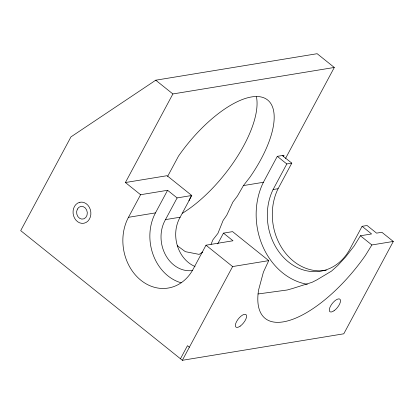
<?xml version="1.0" encoding="UTF-8"?>
<svg xmlns="http://www.w3.org/2000/svg" width="414" height="414" viewBox="0 0 414 414"><rect width="100%" height="100%" fill="white"/><g stroke="black" fill="none" stroke-linecap="round" stroke-linejoin="round"><path stroke-width="0.62" d="M211.042 244.296L212.91 239.794L217.909 233.398L223.099 220.481L226.743 215.228L232.854 202.094L237.47 195.967L243.437 185.57L249.865 177.316A85.486 34.952 -51.3 0 0 262.455 97.326A85.486 34.952 -51.3 0 0 178.506 156.094L167.618 176.411M188.944 200.733L191.294 195.563L191.785 195.511L180.152 217.21A32.059 26.631 80.7 0 0 195.061 266.507M283.305 156.621L284.045 155.234L277.292 156.342L263.382 182.3A66.789 55.481 80.7 0 0 307.369 284.294M191.294 195.563L177.114 197.923L167.592 190.285L140.589 194.715L125.406 182.533L172.881 93.952L334.3 67.461L285.536 158.438M217.707 243.877L223.467 233.134L232.994 240.772L205.991 245.202L193.136 269.183A45.416 37.731 80.7 0 1 140.931 280.304A45.416 37.731 80.7 0 1 128.469 217.314L140.589 194.715M181.203 282.809A45.416 37.731 80.7 0 1 155.473 212.884L167.592 190.285M192.494 270.528A32.059 26.631 80.7 0 1 165.403 254.713A32.059 26.631 80.7 0 1 165.481 219.617L177.114 197.923M180.457 358.767L187.47 345.69L189.369 347.211M334.3 67.461L317.15 53.706L155.742 80.202L70.954 136.894L20.7 230.634L182.357 360.294L343.78 333.803L393.3 241.445L381.858 232.27L376.574 233.134L367.078 225.501L362.09 226.318L350.808 247.36A53.432 44.386 80.7 0 1 289.96 263.113A53.432 44.386 80.7 0 1 273.095 189.529L286.809 163.954L291.792 163.137L278.084 188.706A53.432 44.386 80.7 0 0 280.971 246.547A53.432 44.386 80.7 0 0 326.356 270.213M182.357 360.294L232.616 266.559L268.733 260.634L263.418 272.086L258.553 290.136A96.172 39.314 -51.3 0 0 290.519 320.063A96.172 39.314 -51.3 0 0 365.479 255.329L371.86 244.964L393.3 241.445M362.09 226.318L371.586 233.951L360.418 235.783L354.037 246.149L345.545 257.047L337.902 265.374L331.479 271.134L316.881 279.869L312.125 282.286L292.32 288.574L287.156 290.002L258.01 293.976M202.803 252.033L199.124 254.382L185.332 251.66L177.228 245.652M125.406 182.533L167.08 175.696L191.785 195.511M243.437 185.57L263.382 182.3M273.095 189.529L278.084 188.706M128.469 217.314L155.473 212.884M165.481 219.617L180.152 217.21M223.467 233.134L232.58 231.638L268.733 260.634M282.281 155.524L291.792 163.137M277.292 156.342L286.809 163.954M360.418 235.783L371.86 244.964M155.742 80.202L172.881 93.952M205.991 245.202L232.616 266.559M256.442 96.788A85.486 34.947 -51.3 0 1 182.434 213.262M79.892 202.265L77.713 203.103A10.686 8.875 80.7 0 0 73.625 215.948A10.686 8.875 80.7 0 0 84.037 223.224L86.215 222.39A10.686 8.875 80.7 0 0 90.304 209.541A10.686 8.875 80.7 0 0 79.892 202.265M240.146 326.154A8.016 3.276 -51.3 0 0 246.216 314.826A8.016 3.276 -51.3 0 0 236.575 321.574A8.016 3.276 -51.3 0 0 240.146 326.154M334.062 310.743A8.016 3.276 -51.3 0 0 340.132 299.415A8.016 3.276 -51.3 0 0 330.496 306.163A8.016 3.276 -51.3 0 0 334.062 310.743M77.397 209.086A6.412 5.325 80.7 0 0 81.817 219.109A6.412 5.325 80.7 0 0 86.676 210.048A6.412 5.325 80.7 0 0 77.397 209.086"/></g></svg>
